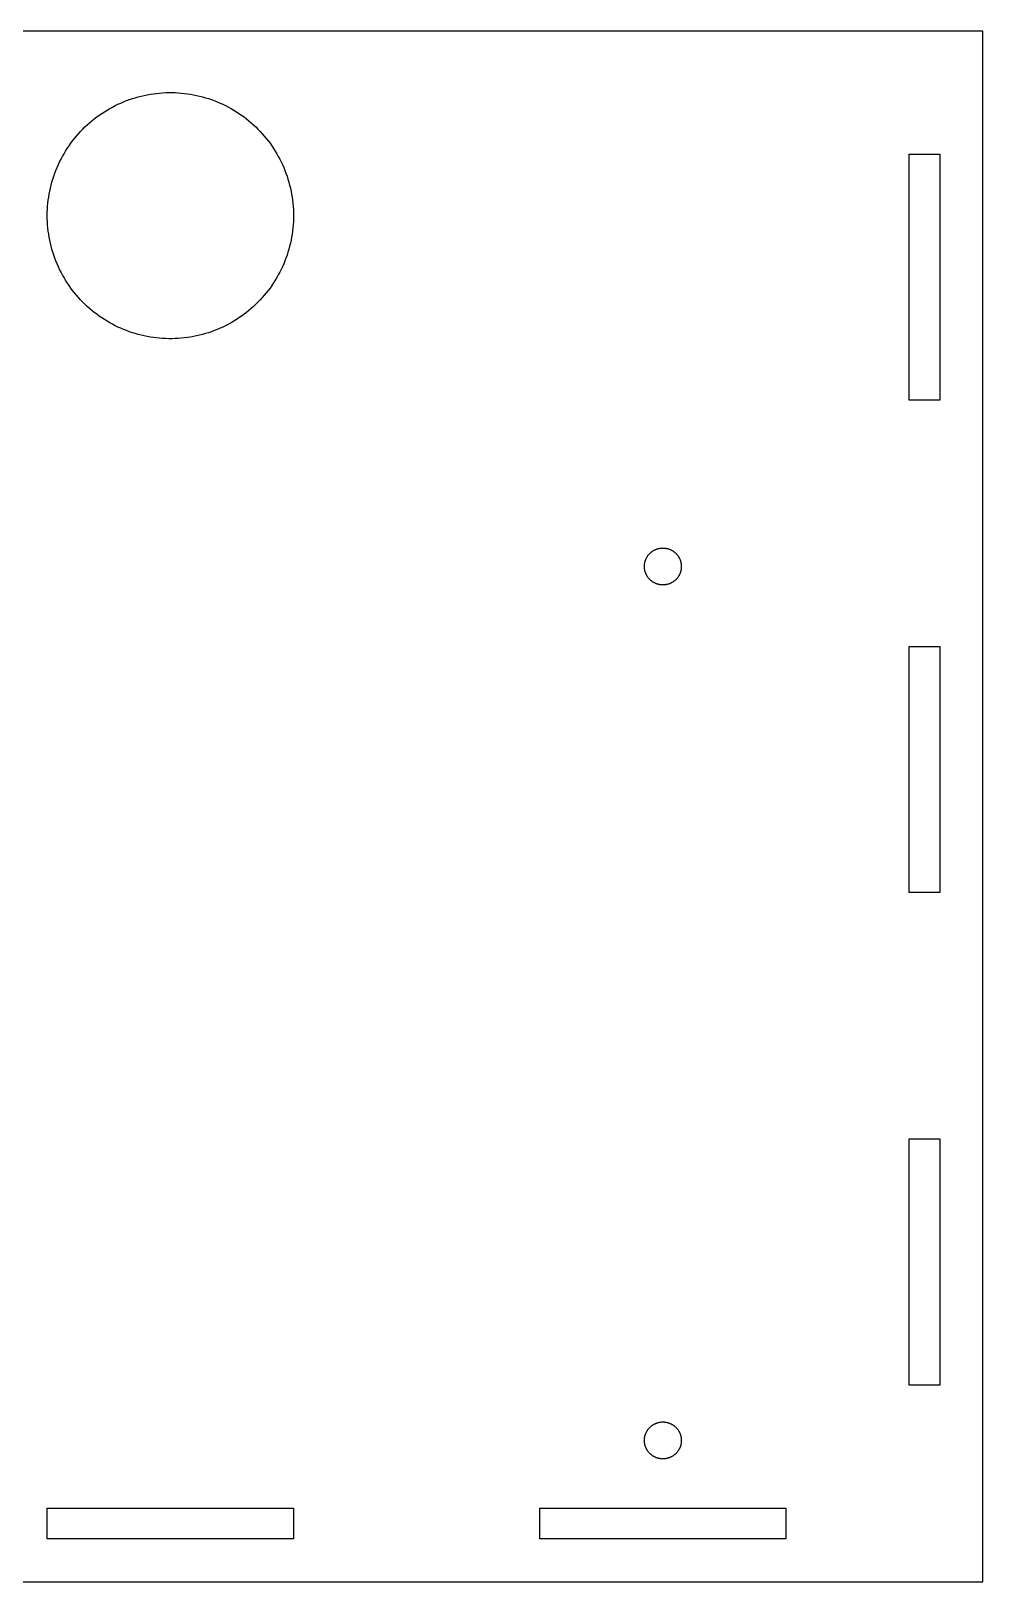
# Model space of a CAD drawing. Header units: metres. Extents: x -136 to 200, y -122 to 130.
# Drawn here: x -81.3 to -4, y 4 to 130 of the extents above; entities that cross this region are included whole.
import ezdxf

# ---------------------------------------------------------------- set-up
doc = ezdxf.new("R2010")
doc.units = ezdxf.units.M

msp = doc.modelspace()

# ---------------------------------------------------------------- linework, layer by layer
for p, q in [((-4, 130), (-136, 130)), ((-4, 4), (-4, 130)), ((-72.365, 124.716), (-72.1201, 124.773)), ((-72.1201, 124.773), (-71.8738, 124.823)), ((-71.8738, 124.823), (-71.6264, 124.867)), ((-71.6264, 124.867), (-71.3779, 124.905)), ((-71.3779, 124.905), (-71.1286, 124.936)), ((-71.1286, 124.936), (-70.8785, 124.961)), ((-70.8785, 124.961), (-70.6279, 124.98)), ((-70.6279, 124.98), (-70.3769, 124.993)), ((-70.3769, 124.993), (-70.1257, 124.999)), ((-70.1257, 124.999), (-69.8743, 124.999)), ((-69.8743, 124.999), (-69.6231, 124.993)), ((-69.6231, 124.993), (-69.3721, 124.98)), ((-69.3721, 124.98), (-69.1215, 124.961)), ((-69.1215, 124.961), (-68.8714, 124.936)), ((-68.8714, 124.936), (-68.6221, 124.905)), ((-68.6221, 124.905), (-68.3736, 124.867)), ((-68.3736, 124.867), (-68.1262, 124.823)), ((-68.1262, 124.823), (-67.8799, 124.773)), ((-67.8799, 124.773), (-67.635, 124.716)), ((-75.3583, 123.443), (-75.1444, 123.575)), ((-75.1444, 123.575), (-74.9273, 123.702)), ((-74.9273, 123.702), (-74.707, 123.823)), ((-74.707, 123.823), (-74.4838, 123.938)), ((-74.4838, 123.938), (-74.2578, 124.048)), ((-74.2578, 124.048), (-74.0291, 124.152)), ((-74.0291, 124.152), (-73.7978, 124.251)), ((-73.7978, 124.251), (-73.5641, 124.343)), ((-73.5641, 124.343), (-73.3282, 124.43)), ((-73.3282, 124.43), (-73.0902, 124.511)), ((-73.0902, 124.511), (-72.8502, 124.585)), ((-72.8502, 124.585), (-72.6084, 124.654)), ((-72.6084, 124.654), (-72.365, 124.716)), ((-67.635, 124.716), (-67.3916, 124.654)), ((-67.3916, 124.654), (-67.1498, 124.585)), ((-67.1498, 124.585), (-66.9098, 124.511)), ((-66.9098, 124.511), (-66.6718, 124.43)), ((-66.6718, 124.43), (-66.4359, 124.343)), ((-66.4359, 124.343), (-66.2022, 124.251)), ((-66.2022, 124.251), (-65.9709, 124.152)), ((-65.9709, 124.152), (-65.7422, 124.048)), ((-65.7422, 124.048), (-65.5162, 123.938)), ((-65.5162, 123.938), (-65.293, 123.823)), ((-65.293, 123.823), (-65.0727, 123.702)), ((-65.0727, 123.702), (-64.8556, 123.575)), ((-64.8556, 123.575), (-64.6417, 123.443)), ((-76.9365, 122.203), (-76.7533, 122.375)), ((-76.7533, 122.375), (-76.5659, 122.543)), ((-76.5659, 122.543), (-76.3742, 122.705)), ((-76.3742, 122.705), (-76.1786, 122.863)), ((-76.1786, 122.863), (-75.979, 123.016)), ((-75.979, 123.016), (-75.7757, 123.163)), ((-75.7757, 123.163), (-75.5688, 123.306)), ((-75.5688, 123.306), (-75.3583, 123.443)), ((-64.6417, 123.443), (-64.4312, 123.306)), ((-64.4312, 123.306), (-64.2243, 123.163)), ((-64.2243, 123.163), (-64.021, 123.016)), ((-64.021, 123.016), (-63.8214, 122.863)), ((-63.8214, 122.863), (-63.6258, 122.705)), ((-63.6258, 122.705), (-63.4341, 122.543)), ((-63.4341, 122.543), (-63.2467, 122.375)), ((-63.2467, 122.375), (-63.0635, 122.203)), ((-78.0902, 120.878), (-77.9399, 121.079)), ((-77.9399, 121.079), (-77.7846, 121.277)), ((-77.7846, 121.277), (-77.6244, 121.471)), ((-77.6244, 121.471), (-77.4594, 121.66)), ((-77.4594, 121.66), (-77.2897, 121.845)), ((-77.2897, 121.845), (-77.1154, 122.026)), ((-77.1154, 122.026), (-76.9365, 122.203)), ((-63.0635, 122.203), (-62.8846, 122.026)), ((-62.8846, 122.026), (-62.7103, 121.845)), ((-62.7103, 121.845), (-62.5406, 121.66)), ((-62.5406, 121.66), (-62.3756, 121.471)), ((-62.3756, 121.471), (-62.2154, 121.277)), ((-62.2154, 121.277), (-62.0601, 121.079)), ((-62.0601, 121.079), (-61.9098, 120.878)), ((-78.8814, 119.596), (-78.7631, 119.818)), ((-78.7631, 119.818), (-78.6392, 120.036)), ((-78.6392, 120.036), (-78.5099, 120.252)), ((-78.5099, 120.252), (-78.3753, 120.464)), ((-78.3753, 120.464), (-78.2353, 120.673)), ((-78.2353, 120.673), (-78.0902, 120.878)), ((-61.9098, 120.878), (-61.7647, 120.673)), ((-61.7647, 120.673), (-61.6247, 120.464)), ((-61.6247, 120.464), (-61.4901, 120.252)), ((-61.4901, 120.252), (-61.3608, 120.036)), ((-61.3608, 120.036), (-61.2369, 119.818)), ((-61.2369, 119.818), (-61.1186, 119.596)), ((-10, 100), (-10, 120)), ((-10, 120), (-7.5, 120)), ((-7.5, 120), (-7.5, 100)), ((-79.471, 118.209), (-79.3873, 118.446)), ((-79.3873, 118.446), (-79.2978, 118.681)), ((-79.2978, 118.681), (-79.2023, 118.914)), ((-79.2023, 118.914), (-79.1011, 119.144)), ((-79.1011, 119.144), (-78.994, 119.371)), ((-78.994, 119.371), (-78.8814, 119.596)), ((-61.1186, 119.596), (-61.006, 119.371)), ((-61.006, 119.371), (-60.8989, 119.144)), ((-60.8989, 119.144), (-60.7977, 118.914)), ((-60.7977, 118.914), (-60.7022, 118.681)), ((-60.7022, 118.681), (-60.6127, 118.446)), ((-60.6127, 118.446), (-60.529, 118.209)), ((-79.7985, 116.997), (-79.7453, 117.243)), ((-79.7453, 117.243), (-79.6858, 117.487)), ((-79.6858, 117.487), (-79.6203, 117.73)), ((-79.6203, 117.73), (-79.5486, 117.97)), ((-79.5486, 117.97), (-79.471, 118.209)), ((-60.529, 118.209), (-60.4514, 117.97)), ((-60.4514, 117.97), (-60.3797, 117.73)), ((-60.3797, 117.73), (-60.3142, 117.487)), ((-60.3142, 117.487), (-60.2547, 117.243)), ((-60.2547, 117.243), (-60.2015, 116.997)), ((-79.9716, 115.753), (-79.9495, 116.004)), ((-79.9495, 116.004), (-79.9211, 116.253)), ((-79.9211, 116.253), (-79.8865, 116.502)), ((-79.8865, 116.502), (-79.8456, 116.75)), ((-79.8456, 116.75), (-79.7985, 116.997)), ((-60.2015, 116.997), (-60.1544, 116.75)), ((-60.1544, 116.75), (-60.1135, 116.502)), ((-60.1135, 116.502), (-60.0789, 116.253)), ((-60.0789, 116.253), (-60.0505, 116.004)), ((-60.0505, 116.004), (-60.0284, 115.753)), ((-80, 115), (-79.9968, 115.251)), ((-79.9968, 114.749), (-80, 115)), ((-79.9968, 115.251), (-79.9874, 115.502)), ((-79.9874, 114.498), (-79.9968, 114.749)), ((-79.9874, 115.502), (-79.9716, 115.753)), ((-60.0284, 115.753), (-60.0126, 115.502)), ((-60.0126, 115.502), (-60.0032, 115.251)), ((-60.0032, 114.749), (-60.0126, 114.498)), ((-60.0032, 115.251), (-60, 115)), ((-60, 115), (-60.0032, 114.749)), ((-79.9716, 114.247), (-79.9874, 114.498)), ((-79.9495, 113.996), (-79.9716, 114.247)), ((-79.9211, 113.747), (-79.9495, 113.996)), ((-79.8865, 113.498), (-79.9211, 113.747)), ((-79.8456, 113.25), (-79.8865, 113.498)), ((-60.1135, 113.498), (-60.1544, 113.25)), ((-60.0789, 113.747), (-60.1135, 113.498)), ((-60.0505, 113.996), (-60.0789, 113.747)), ((-60.0284, 114.247), (-60.0505, 113.996)), ((-60.0126, 114.498), (-60.0284, 114.247)), ((-79.7985, 113.003), (-79.8456, 113.25)), ((-79.7453, 112.757), (-79.7985, 113.003)), ((-79.6858, 112.513), (-79.7453, 112.757)), ((-79.6203, 112.27), (-79.6858, 112.513)), ((-79.5486, 112.03), (-79.6203, 112.27)), ((-60.3797, 112.27), (-60.4514, 112.03)), ((-60.3142, 112.513), (-60.3797, 112.27)), ((-60.2547, 112.757), (-60.3142, 112.513)), ((-60.2015, 113.003), (-60.2547, 112.757)), ((-60.1544, 113.25), (-60.2015, 113.003)), ((-79.471, 111.791), (-79.5486, 112.03)), ((-79.3873, 111.554), (-79.471, 111.791)), ((-79.2978, 111.319), (-79.3873, 111.554)), ((-79.2023, 111.086), (-79.2978, 111.319)), ((-79.1011, 110.856), (-79.2023, 111.086)), ((-60.7977, 111.086), (-60.8989, 110.856)), ((-60.7022, 111.319), (-60.7977, 111.086)), ((-60.6127, 111.554), (-60.7022, 111.319)), ((-60.529, 111.791), (-60.6127, 111.554)), ((-60.4514, 112.03), (-60.529, 111.791)), ((-78.994, 110.629), (-79.1011, 110.856)), ((-78.8814, 110.404), (-78.994, 110.629)), ((-78.7631, 110.182), (-78.8814, 110.404)), ((-78.6392, 109.964), (-78.7631, 110.182)), ((-78.5099, 109.748), (-78.6392, 109.964)), ((-78.3753, 109.536), (-78.5099, 109.748)), ((-61.4901, 109.748), (-61.6247, 109.536)), ((-61.3608, 109.964), (-61.4901, 109.748)), ((-61.2369, 110.182), (-61.3608, 109.964)), ((-61.1186, 110.404), (-61.2369, 110.182)), ((-61.006, 110.629), (-61.1186, 110.404)), ((-60.8989, 110.856), (-61.006, 110.629)), ((-78.2353, 109.327), (-78.3753, 109.536)), ((-78.0902, 109.122), (-78.2353, 109.327)), ((-77.9399, 108.921), (-78.0902, 109.122)), ((-77.7846, 108.723), (-77.9399, 108.921)), ((-77.6244, 108.529), (-77.7846, 108.723)), ((-77.4594, 108.34), (-77.6244, 108.529)), ((-62.3756, 108.529), (-62.5406, 108.34)), ((-62.2154, 108.723), (-62.3756, 108.529)), ((-62.0601, 108.921), (-62.2154, 108.723)), ((-61.9098, 109.122), (-62.0601, 108.921)), ((-61.7647, 109.327), (-61.9098, 109.122)), ((-61.6247, 109.536), (-61.7647, 109.327)), ((-77.2897, 108.155), (-77.4594, 108.34)), ((-77.1154, 107.973), (-77.2897, 108.155)), ((-76.9365, 107.797), (-77.1154, 107.973)), ((-76.7533, 107.625), (-76.9365, 107.797)), ((-76.5659, 107.457), (-76.7533, 107.625)), ((-76.3742, 107.295), (-76.5659, 107.457)), ((-76.1786, 107.137), (-76.3742, 107.295)), ((-75.979, 106.984), (-76.1786, 107.137)), ((-63.8214, 107.137), (-64.021, 106.984)), ((-63.6258, 107.295), (-63.8214, 107.137)), ((-63.4341, 107.457), (-63.6258, 107.295)), ((-63.2467, 107.625), (-63.4341, 107.457)), ((-63.0635, 107.797), (-63.2467, 107.625)), ((-62.8846, 107.973), (-63.0635, 107.797)), ((-62.7103, 108.155), (-62.8846, 107.973)), ((-62.5406, 108.34), (-62.7103, 108.155)), ((-75.7757, 106.837), (-75.979, 106.984)), ((-75.5688, 106.694), (-75.7757, 106.837)), ((-75.3583, 106.557), (-75.5688, 106.694)), ((-75.1444, 106.425), (-75.3583, 106.557)), ((-74.9273, 106.298), (-75.1444, 106.425)), ((-74.707, 106.177), (-74.9273, 106.298)), ((-74.4838, 106.062), (-74.707, 106.177)), ((-74.2578, 105.952), (-74.4838, 106.062)), ((-74.0291, 105.848), (-74.2578, 105.952)), ((-73.7978, 105.749), (-74.0291, 105.848)), ((-65.9709, 105.848), (-66.2022, 105.749)), ((-65.7422, 105.952), (-65.9709, 105.848)), ((-65.5162, 106.062), (-65.7422, 105.952)), ((-65.293, 106.177), (-65.5162, 106.062)), ((-65.0727, 106.298), (-65.293, 106.177)), ((-64.8556, 106.425), (-65.0727, 106.298)), ((-64.6417, 106.557), (-64.8556, 106.425)), ((-64.4312, 106.694), (-64.6417, 106.557)), ((-64.2243, 106.837), (-64.4312, 106.694)), ((-64.021, 106.984), (-64.2243, 106.837)), ((-73.5641, 105.657), (-73.7978, 105.749)), ((-73.3282, 105.57), (-73.5641, 105.657)), ((-73.0902, 105.489), (-73.3282, 105.57)), ((-72.8502, 105.415), (-73.0902, 105.489)), ((-72.6084, 105.346), (-72.8502, 105.415)), ((-72.365, 105.284), (-72.6084, 105.346)), ((-72.1201, 105.227), (-72.365, 105.284)), ((-71.8738, 105.177), (-72.1201, 105.227)), ((-71.6264, 105.133), (-71.8738, 105.177)), ((-71.3779, 105.095), (-71.6264, 105.133)), ((-71.1286, 105.064), (-71.3779, 105.095)), ((-70.8785, 105.039), (-71.1286, 105.064)), ((-70.6279, 105.02), (-70.8785, 105.039)), ((-70.3769, 105.007), (-70.6279, 105.02)), ((-70.1257, 105.001), (-70.3769, 105.007)), ((-69.8743, 105.001), (-70.1257, 105.001)), ((-69.6231, 105.007), (-69.8743, 105.001)), ((-69.3721, 105.02), (-69.6231, 105.007)), ((-69.1215, 105.039), (-69.3721, 105.02)), ((-68.8714, 105.064), (-69.1215, 105.039)), ((-68.6221, 105.095), (-68.8714, 105.064)), ((-68.3736, 105.133), (-68.6221, 105.095)), ((-68.1262, 105.177), (-68.3736, 105.133)), ((-67.8799, 105.227), (-68.1262, 105.177)), ((-67.635, 105.284), (-67.8799, 105.227)), ((-67.3916, 105.346), (-67.635, 105.284)), ((-67.1498, 105.415), (-67.3916, 105.346)), ((-66.9098, 105.489), (-67.1498, 105.415)), ((-66.6718, 105.57), (-66.9098, 105.489)), ((-66.4359, 105.657), (-66.6718, 105.57)), ((-66.2022, 105.749), (-66.4359, 105.657)), ((-7.5, 100), (-10, 100)), ((-31.4431, 86.9094), (-31.4323, 86.9456)), ((-31.4323, 86.9456), (-31.4207, 86.9814)), ((-31.4207, 86.9814), (-31.4081, 87.017)), ((-31.4081, 87.017), (-31.3947, 87.0522)), ((-31.3947, 87.0522), (-31.3804, 87.0871)), ((-31.3804, 87.0871), (-31.3652, 87.1216)), ((-31.3652, 87.1216), (-31.3491, 87.1557)), ((-31.3491, 87.1557), (-31.3322, 87.1894)), ((-31.3322, 87.1894), (-31.3145, 87.2226)), ((-31.3145, 87.2226), (-31.2959, 87.2554)), ((-31.2959, 87.2554), (-31.2765, 87.2878)), ((-31.2765, 87.2878), (-31.2563, 87.3196)), ((-31.2563, 87.3196), (-31.2353, 87.3509)), ((-31.2353, 87.3509), (-31.2135, 87.3817)), ((-31.2135, 87.3817), (-31.191, 87.4119)), ((-31.191, 87.4119), (-31.1677, 87.4415)), ((-31.1677, 87.4415), (-31.1437, 87.4706)), ((-31.1437, 87.4706), (-31.1189, 87.499)), ((-31.1189, 87.499), (-31.0935, 87.5268)), ((-31.0935, 87.5268), (-31.0673, 87.554)), ((-31.0673, 87.554), (-31.0405, 87.5805)), ((-31.0405, 87.5805), (-31.013, 87.6063)), ((-31.013, 87.6063), (-30.9849, 87.6314)), ((-30.9849, 87.6314), (-30.9561, 87.6558)), ((-30.9561, 87.6558), (-30.9268, 87.6794)), ((-30.9268, 87.6794), (-30.8969, 87.7023)), ((-30.8969, 87.7023), (-30.8664, 87.7245)), ((-30.8664, 87.7245), (-30.8353, 87.7459)), ((-30.8353, 87.7459), (-30.8037, 87.7665)), ((-30.8037, 87.7665), (-30.7717, 87.7863)), ((-30.7717, 87.7863), (-30.7391, 87.8053)), ((-30.7391, 87.8053), (-30.7061, 87.8234)), ((-30.7061, 87.8234), (-30.6726, 87.8408)), ((-30.6726, 87.8408), (-30.6387, 87.8572)), ((-30.6387, 87.8572), (-30.6044, 87.8728)), ((-30.6044, 87.8728), (-30.5697, 87.8876)), ((-30.5697, 87.8876), (-30.5346, 87.9015)), ((-30.5346, 87.9015), (-30.4992, 87.9145)), ((-30.4992, 87.9145), (-30.4635, 87.9266)), ((-30.4635, 87.9266), (-30.4275, 87.9378)), ((-30.4275, 87.9378), (-30.3913, 87.9481)), ((-30.3913, 87.9481), (-30.3548, 87.9574)), ((-30.3548, 87.9574), (-30.318, 87.9659)), ((-30.318, 87.9659), (-30.2811, 87.9734)), ((-30.2811, 87.9734), (-30.244, 87.98)), ((-30.244, 87.98), (-30.2067, 87.9857)), ((-30.2067, 87.9857), (-30.1693, 87.9904)), ((-30.1693, 87.9904), (-30.1318, 87.9942)), ((-30.1318, 87.9942), (-30.0942, 87.997)), ((-30.0942, 87.997), (-30.0565, 87.9989)), ((-30.0565, 87.9989), (-30.0189, 87.9999)), ((-30.0189, 87.9999), (-29.9812, 87.9999)), ((-29.9812, 87.9999), (-29.9435, 87.9989)), ((-29.9435, 87.9989), (-29.9058, 87.997)), ((-29.9058, 87.997), (-29.8682, 87.9942)), ((-29.8682, 87.9942), (-29.8307, 87.9904)), ((-29.8307, 87.9904), (-29.7933, 87.9857)), ((-29.7933, 87.9857), (-29.7561, 87.98)), ((-29.7561, 87.98), (-29.7189, 87.9734)), ((-29.7189, 87.9734), (-29.682, 87.9659)), ((-29.682, 87.9659), (-29.6453, 87.9574)), ((-29.6453, 87.9574), (-29.6087, 87.9481)), ((-29.6087, 87.9481), (-29.5725, 87.9378)), ((-29.5725, 87.9378), (-29.5365, 87.9266)), ((-29.5365, 87.9266), (-29.5008, 87.9145)), ((-29.5008, 87.9145), (-29.4654, 87.9015)), ((-29.4654, 87.9015), (-29.4303, 87.8876)), ((-29.4303, 87.8876), (-29.3956, 87.8728)), ((-29.3956, 87.8728), (-29.3613, 87.8572)), ((-29.3613, 87.8572), (-29.3274, 87.8408)), ((-29.3274, 87.8408), (-29.2939, 87.8234)), ((-29.2939, 87.8234), (-29.2609, 87.8053)), ((-29.2609, 87.8053), (-29.2283, 87.7863)), ((-29.2283, 87.7863), (-29.1963, 87.7665)), ((-29.1963, 87.7665), (-29.1647, 87.7459)), ((-29.1647, 87.7459), (-29.1337, 87.7245)), ((-29.1337, 87.7245), (-29.1031, 87.7023)), ((-29.1031, 87.7023), (-29.0732, 87.6794)), ((-29.0732, 87.6794), (-29.0439, 87.6558)), ((-29.0439, 87.6558), (-29.0151, 87.6314)), ((-29.0151, 87.6314), (-28.987, 87.6063)), ((-28.987, 87.6063), (-28.9595, 87.5805)), ((-28.9595, 87.5805), (-28.9327, 87.554)), ((-28.9327, 87.554), (-28.9066, 87.5268)), ((-28.9066, 87.5268), (-28.8811, 87.499)), ((-28.8811, 87.499), (-28.8563, 87.4706)), ((-28.8563, 87.4706), (-28.8323, 87.4415)), ((-28.8323, 87.4415), (-28.809, 87.4119)), ((-28.809, 87.4119), (-28.7865, 87.3817)), ((-28.7865, 87.3817), (-28.7647, 87.3509)), ((-28.7647, 87.3509), (-28.7437, 87.3196)), ((-28.7437, 87.3196), (-28.7235, 87.2878)), ((-28.7235, 87.2878), (-28.7041, 87.2554)), ((-28.7041, 87.2554), (-28.6855, 87.2226)), ((-28.6855, 87.2226), (-28.6678, 87.1894)), ((-28.6678, 87.1894), (-28.6509, 87.1557)), ((-28.6509, 87.1557), (-28.6348, 87.1216)), ((-28.6348, 87.1216), (-28.6197, 87.0871)), ((-28.6197, 87.0871), (-28.6053, 87.0522)), ((-28.6053, 87.0522), (-28.5919, 87.017)), ((-28.5919, 87.017), (-28.5794, 86.9814)), ((-28.5794, 86.9814), (-28.5677, 86.9456)), ((-28.5677, 86.9456), (-28.557, 86.9094)), ((-31.5, 86.5), (-31.4995, 86.5377)), ((-31.4995, 86.4623), (-31.5, 86.5)), ((-31.4995, 86.5377), (-31.4981, 86.5754)), ((-31.4981, 86.4246), (-31.4995, 86.4623)), ((-31.4981, 86.5754), (-31.4957, 86.613)), ((-31.4957, 86.387), (-31.4981, 86.4246)), ((-31.4957, 86.613), (-31.4924, 86.6505)), ((-31.4924, 86.3495), (-31.4957, 86.387)), ((-31.4924, 86.6505), (-31.4882, 86.688)), ((-31.4882, 86.312), (-31.4924, 86.3495)), ((-31.4882, 86.688), (-31.483, 86.7253)), ((-31.483, 86.2747), (-31.4882, 86.312)), ((-31.483, 86.7253), (-31.4769, 86.7625)), ((-31.4769, 86.2375), (-31.483, 86.2747)), ((-31.4769, 86.7625), (-31.4698, 86.7996)), ((-31.4698, 86.2004), (-31.4769, 86.2375)), ((-31.4698, 86.7996), (-31.4618, 86.8364)), ((-31.4618, 86.1636), (-31.4698, 86.2004)), ((-31.4618, 86.8364), (-31.4529, 86.873)), ((-31.4529, 86.127), (-31.4618, 86.1636)), ((-31.4529, 86.873), (-31.4431, 86.9094)), ((-31.4431, 86.0906), (-31.4529, 86.127)), ((-31.4323, 86.0544), (-31.4431, 86.0906)), ((-31.4207, 86.0186), (-31.4323, 86.0544)), ((-31.4081, 85.983), (-31.4207, 86.0186)), ((-31.3947, 85.9478), (-31.4081, 85.983)), ((-31.3804, 85.9129), (-31.3947, 85.9478)), ((-31.3652, 85.8784), (-31.3804, 85.9129)), ((-31.3491, 85.8443), (-31.3652, 85.8784)), ((-31.3322, 85.8106), (-31.3491, 85.8443)), ((-31.3145, 85.7774), (-31.3322, 85.8106)), ((-31.2959, 85.7446), (-31.3145, 85.7774)), ((-31.2765, 85.7122), (-31.2959, 85.7446)), ((-31.2563, 85.6804), (-31.2765, 85.7122)), ((-31.2353, 85.6491), (-31.2563, 85.6804)), ((-28.7437, 85.6804), (-28.7647, 85.6491)), ((-28.7235, 85.7122), (-28.7437, 85.6804)), ((-28.7041, 85.7446), (-28.7235, 85.7122)), ((-28.6855, 85.7774), (-28.7041, 85.7446)), ((-28.6678, 85.8106), (-28.6855, 85.7774)), ((-28.6509, 85.8443), (-28.6678, 85.8106)), ((-28.6348, 85.8784), (-28.6509, 85.8443)), ((-28.6197, 85.9129), (-28.6348, 85.8784)), ((-28.6053, 85.9478), (-28.6197, 85.9129)), ((-28.5919, 85.983), (-28.6053, 85.9478)), ((-28.5794, 86.0186), (-28.5919, 85.983)), ((-28.5677, 86.0544), (-28.5794, 86.0186)), ((-28.557, 86.0906), (-28.5677, 86.0544)), ((-28.557, 86.9094), (-28.5471, 86.873)), ((-28.5471, 86.127), (-28.557, 86.0906)), ((-28.5471, 86.873), (-28.5382, 86.8364)), ((-28.5382, 86.1636), (-28.5471, 86.127)), ((-28.5382, 86.8364), (-28.5302, 86.7996)), ((-28.5302, 86.2004), (-28.5382, 86.1636)), ((-28.5302, 86.7996), (-28.5232, 86.7625)), ((-28.5232, 86.2375), (-28.5302, 86.2004)), ((-28.5232, 86.7625), (-28.517, 86.7253)), ((-28.517, 86.2747), (-28.5232, 86.2375)), ((-28.517, 86.7253), (-28.5118, 86.688)), ((-28.5118, 86.312), (-28.517, 86.2747)), ((-28.5118, 86.688), (-28.5076, 86.6505)), ((-28.5076, 86.3495), (-28.5118, 86.312)), ((-28.5076, 86.6505), (-28.5043, 86.613)), ((-28.5043, 86.387), (-28.5076, 86.3495)), ((-28.5043, 86.613), (-28.5019, 86.5754)), ((-28.5019, 86.4246), (-28.5043, 86.387)), ((-28.5019, 86.5754), (-28.5005, 86.5377)), ((-28.5005, 86.4623), (-28.5019, 86.4246)), ((-28.5005, 86.5377), (-28.5, 86.5)), ((-28.5, 86.5), (-28.5005, 86.4623)), ((-31.2135, 85.6183), (-31.2353, 85.6491)), ((-31.191, 85.5881), (-31.2135, 85.6183)), ((-31.1677, 85.5585), (-31.191, 85.5881)), ((-31.1437, 85.5294), (-31.1677, 85.5585)), ((-31.1189, 85.501), (-31.1437, 85.5294)), ((-31.0935, 85.4732), (-31.1189, 85.501)), ((-31.0673, 85.446), (-31.0935, 85.4732)), ((-31.0405, 85.4195), (-31.0673, 85.446)), ((-31.013, 85.3937), (-31.0405, 85.4195)), ((-30.9849, 85.3686), (-31.013, 85.3937)), ((-30.9561, 85.3442), (-30.9849, 85.3686)), ((-30.9268, 85.3206), (-30.9561, 85.3442)), ((-30.8969, 85.2976), (-30.9268, 85.3206)), ((-30.8664, 85.2755), (-30.8969, 85.2976)), ((-30.8353, 85.2541), (-30.8664, 85.2755)), ((-30.8037, 85.2335), (-30.8353, 85.2541)), ((-30.7717, 85.2137), (-30.8037, 85.2335)), ((-30.7391, 85.1947), (-30.7717, 85.2137)), ((-30.7061, 85.1766), (-30.7391, 85.1947)), ((-30.6726, 85.1592), (-30.7061, 85.1766)), ((-30.6387, 85.1427), (-30.6726, 85.1592)), ((-30.6044, 85.1271), (-30.6387, 85.1427)), ((-30.5697, 85.1124), (-30.6044, 85.1271)), ((-30.5346, 85.0985), (-30.5697, 85.1124)), ((-30.4992, 85.0855), (-30.5346, 85.0985)), ((-30.4635, 85.0734), (-30.4992, 85.0855)), ((-30.4275, 85.0622), (-30.4635, 85.0734)), ((-30.3913, 85.0519), (-30.4275, 85.0622)), ((-30.3548, 85.0425), (-30.3913, 85.0519)), ((-30.318, 85.0341), (-30.3548, 85.0425)), ((-30.2811, 85.0266), (-30.318, 85.0341)), ((-30.244, 85.02), (-30.2811, 85.0266)), ((-30.2067, 85.0143), (-30.244, 85.02)), ((-30.1693, 85.0096), (-30.2067, 85.0143)), ((-30.1318, 85.0058), (-30.1693, 85.0096)), ((-30.0942, 85.0029), (-30.1318, 85.0058)), ((-30.0565, 85.0011), (-30.0942, 85.0029)), ((-30.0189, 85.0001), (-30.0565, 85.0011)), ((-29.9812, 85.0001), (-30.0189, 85.0001)), ((-29.9435, 85.0011), (-29.9812, 85.0001)), ((-29.9058, 85.0029), (-29.9435, 85.0011)), ((-29.8682, 85.0058), (-29.9058, 85.0029)), ((-29.8307, 85.0096), (-29.8682, 85.0058)), ((-29.7933, 85.0143), (-29.8307, 85.0096)), ((-29.7561, 85.02), (-29.7933, 85.0143)), ((-29.7189, 85.0266), (-29.7561, 85.02)), ((-29.682, 85.0341), (-29.7189, 85.0266)), ((-29.6453, 85.0425), (-29.682, 85.0341)), ((-29.6087, 85.0519), (-29.6453, 85.0425)), ((-29.5725, 85.0622), (-29.6087, 85.0519)), ((-29.5365, 85.0734), (-29.5725, 85.0622)), ((-29.5008, 85.0855), (-29.5365, 85.0734)), ((-29.4654, 85.0985), (-29.5008, 85.0855)), ((-29.4303, 85.1124), (-29.4654, 85.0985)), ((-29.3956, 85.1271), (-29.4303, 85.1124)), ((-29.3613, 85.1427), (-29.3956, 85.1271)), ((-29.3274, 85.1592), (-29.3613, 85.1427)), ((-29.2939, 85.1766), (-29.3274, 85.1592)), ((-29.2609, 85.1947), (-29.2939, 85.1766)), ((-29.2283, 85.2137), (-29.2609, 85.1947)), ((-29.1963, 85.2335), (-29.2283, 85.2137)), ((-29.1647, 85.2541), (-29.1963, 85.2335)), ((-29.1337, 85.2755), (-29.1647, 85.2541)), ((-29.1031, 85.2976), (-29.1337, 85.2755)), ((-29.0732, 85.3206), (-29.1031, 85.2976)), ((-29.0439, 85.3442), (-29.0732, 85.3206)), ((-29.0151, 85.3686), (-29.0439, 85.3442)), ((-28.987, 85.3937), (-29.0151, 85.3686)), ((-28.9595, 85.4195), (-28.987, 85.3937)), ((-28.9327, 85.446), (-28.9595, 85.4195)), ((-28.9066, 85.4732), (-28.9327, 85.446)), ((-28.8811, 85.501), (-28.9066, 85.4732)), ((-28.8563, 85.5294), (-28.8811, 85.501)), ((-28.8323, 85.5585), (-28.8563, 85.5294)), ((-28.809, 85.5881), (-28.8323, 85.5585)), ((-28.7865, 85.6183), (-28.809, 85.5881)), ((-28.7647, 85.6491), (-28.7865, 85.6183)), ((-10, 60), (-10, 80)), ((-10, 80), (-7.5, 80)), ((-7.5, 80), (-7.5, 60)), ((-7.5, 60), (-10, 60)), ((-10, 20), (-10, 40)), ((-10, 40), (-7.5, 40)), ((-7.5, 40), (-7.5, 20)), ((-7.5, 20), (-10, 20)), ((-31.2353, 16.3509), (-31.2135, 16.3817)), ((-31.2135, 16.3817), (-31.191, 16.4119)), ((-31.191, 16.4119), (-31.1677, 16.4415)), ((-31.1677, 16.4415), (-31.1437, 16.4706)), ((-31.1437, 16.4706), (-31.1189, 16.499)), ((-31.1189, 16.499), (-31.0935, 16.5268)), ((-31.0935, 16.5268), (-31.0673, 16.554)), ((-31.0673, 16.554), (-31.0405, 16.5805)), ((-31.0405, 16.5805), (-31.013, 16.6063)), ((-31.013, 16.6063), (-30.9849, 16.6314)), ((-30.9849, 16.6314), (-30.9561, 16.6558)), ((-30.9561, 16.6558), (-30.9268, 16.6794)), ((-30.9268, 16.6794), (-30.8969, 16.7024)), ((-30.8969, 16.7024), (-30.8664, 16.7245)), ((-30.8664, 16.7245), (-30.8353, 16.7459)), ((-30.8353, 16.7459), (-30.8037, 16.7665)), ((-30.8037, 16.7665), (-30.7717, 16.7863)), ((-30.7717, 16.7863), (-30.7391, 16.8053)), ((-30.7391, 16.8053), (-30.7061, 16.8234)), ((-30.7061, 16.8234), (-30.6726, 16.8408)), ((-30.6726, 16.8408), (-30.6387, 16.8573)), ((-30.6387, 16.8573), (-30.6044, 16.8729)), ((-30.6044, 16.8729), (-30.5697, 16.8876)), ((-30.5697, 16.8876), (-30.5346, 16.9015)), ((-30.5346, 16.9015), (-30.4992, 16.9145)), ((-30.4992, 16.9145), (-30.4635, 16.9266)), ((-30.4635, 16.9266), (-30.4275, 16.9378)), ((-30.4275, 16.9378), (-30.3913, 16.9481)), ((-30.3913, 16.9481), (-30.3548, 16.9575)), ((-30.3548, 16.9575), (-30.318, 16.9659)), ((-30.318, 16.9659), (-30.2811, 16.9734)), ((-30.2811, 16.9734), (-30.244, 16.98)), ((-30.244, 16.98), (-30.2067, 16.9857)), ((-30.2067, 16.9857), (-30.1693, 16.9904)), ((-30.1693, 16.9904), (-30.1318, 16.9942)), ((-30.1318, 16.9942), (-30.0942, 16.9971)), ((-30.0942, 16.9971), (-30.0565, 16.9989)), ((-30.0565, 16.9989), (-30.0189, 16.9999)), ((-30.0189, 16.9999), (-29.9812, 16.9999)), ((-29.9812, 16.9999), (-29.9435, 16.9989)), ((-29.9435, 16.9989), (-29.9058, 16.9971)), ((-29.9058, 16.9971), (-29.8682, 16.9942)), ((-29.8682, 16.9942), (-29.8307, 16.9904)), ((-29.8307, 16.9904), (-29.7933, 16.9857)), ((-29.7933, 16.9857), (-29.7561, 16.98)), ((-29.7561, 16.98), (-29.7189, 16.9734)), ((-29.7189, 16.9734), (-29.682, 16.9659)), ((-29.682, 16.9659), (-29.6453, 16.9575)), ((-29.6453, 16.9575), (-29.6087, 16.9481)), ((-29.6087, 16.9481), (-29.5725, 16.9378)), ((-29.5725, 16.9378), (-29.5365, 16.9266)), ((-29.5365, 16.9266), (-29.5008, 16.9145)), ((-29.5008, 16.9145), (-29.4654, 16.9015)), ((-29.4654, 16.9015), (-29.4303, 16.8876)), ((-29.4303, 16.8876), (-29.3956, 16.8729)), ((-29.3956, 16.8729), (-29.3613, 16.8573)), ((-29.3613, 16.8573), (-29.3274, 16.8408)), ((-29.3274, 16.8408), (-29.2939, 16.8234)), ((-29.2939, 16.8234), (-29.2609, 16.8053)), ((-29.2609, 16.8053), (-29.2283, 16.7863)), ((-29.2283, 16.7863), (-29.1963, 16.7665)), ((-29.1963, 16.7665), (-29.1647, 16.7459)), ((-29.1647, 16.7459), (-29.1337, 16.7245)), ((-29.1337, 16.7245), (-29.1031, 16.7024)), ((-29.1031, 16.7024), (-29.0732, 16.6794)), ((-29.0732, 16.6794), (-29.0439, 16.6558)), ((-29.0439, 16.6558), (-29.0151, 16.6314)), ((-29.0151, 16.6314), (-28.987, 16.6063)), ((-28.987, 16.6063), (-28.9595, 16.5805)), ((-28.9595, 16.5805), (-28.9327, 16.554)), ((-28.9327, 16.554), (-28.9066, 16.5268)), ((-28.9066, 16.5268), (-28.8811, 16.499)), ((-28.8811, 16.499), (-28.8563, 16.4706)), ((-28.8563, 16.4706), (-28.8323, 16.4415)), ((-28.8323, 16.4415), (-28.809, 16.4119)), ((-28.809, 16.4119), (-28.7865, 16.3817)), ((-28.7865, 16.3817), (-28.7647, 16.3509)), ((-31.5, 15.5), (-31.4995, 15.5377)), ((-31.4995, 15.4623), (-31.5, 15.5)), ((-31.4995, 15.5377), (-31.4981, 15.5754)), ((-31.4981, 15.4246), (-31.4995, 15.4623)), ((-31.4981, 15.5754), (-31.4957, 15.613)), ((-31.4957, 15.387), (-31.4981, 15.4246)), ((-31.4957, 15.613), (-31.4924, 15.6505)), ((-31.4924, 15.3495), (-31.4957, 15.387)), ((-31.4924, 15.6505), (-31.4882, 15.688)), ((-31.4882, 15.312), (-31.4924, 15.3495)), ((-31.4882, 15.688), (-31.483, 15.7253)), ((-31.483, 15.2747), (-31.4882, 15.312)), ((-31.483, 15.7253), (-31.4769, 15.7625)), ((-31.4769, 15.2375), (-31.483, 15.2747)), ((-31.4769, 15.7625), (-31.4698, 15.7996)), ((-31.4698, 15.2004), (-31.4769, 15.2375)), ((-31.4698, 15.7996), (-31.4618, 15.8364)), ((-31.4618, 15.1636), (-31.4698, 15.2004)), ((-31.4618, 15.8364), (-31.4529, 15.873)), ((-31.4529, 15.127), (-31.4618, 15.1636)), ((-31.4529, 15.873), (-31.4431, 15.9094)), ((-31.4431, 15.0906), (-31.4529, 15.127)), ((-31.4431, 15.9094), (-31.4323, 15.9456)), ((-31.4323, 15.9456), (-31.4207, 15.9814)), ((-31.4207, 15.9814), (-31.4081, 16.017)), ((-31.4081, 16.017), (-31.3947, 16.0522)), ((-31.3947, 16.0522), (-31.3804, 16.0871)), ((-31.3804, 16.0871), (-31.3652, 16.1216)), ((-31.3652, 16.1216), (-31.3491, 16.1557)), ((-31.3491, 16.1557), (-31.3322, 16.1894)), ((-31.3322, 16.1894), (-31.3145, 16.2226)), ((-31.3145, 16.2226), (-31.2959, 16.2554)), ((-31.2959, 16.2554), (-31.2765, 16.2878)), ((-31.2765, 16.2878), (-31.2563, 16.3196)), ((-31.2563, 16.3196), (-31.2353, 16.3509)), ((-28.7647, 16.3509), (-28.7437, 16.3196)), ((-28.7437, 16.3196), (-28.7235, 16.2878)), ((-28.7235, 16.2878), (-28.7041, 16.2554)), ((-28.7041, 16.2554), (-28.6855, 16.2226)), ((-28.6855, 16.2226), (-28.6678, 16.1894)), ((-28.6678, 16.1894), (-28.6509, 16.1557)), ((-28.6509, 16.1557), (-28.6348, 16.1216)), ((-28.6348, 16.1216), (-28.6197, 16.0871)), ((-28.6197, 16.0871), (-28.6053, 16.0522)), ((-28.6053, 16.0522), (-28.5919, 16.017)), ((-28.5919, 16.017), (-28.5794, 15.9814)), ((-28.5794, 15.9814), (-28.5677, 15.9456)), ((-28.5677, 15.9456), (-28.557, 15.9094)), ((-28.557, 15.9094), (-28.5471, 15.873)), ((-28.5471, 15.127), (-28.557, 15.0906)), ((-28.5471, 15.873), (-28.5382, 15.8364)), ((-28.5382, 15.1636), (-28.5471, 15.127)), ((-28.5382, 15.8364), (-28.5302, 15.7996)), ((-28.5302, 15.2004), (-28.5382, 15.1636)), ((-28.5302, 15.7996), (-28.5232, 15.7625)), ((-28.5232, 15.2375), (-28.5302, 15.2004)), ((-28.5232, 15.7625), (-28.517, 15.7253)), ((-28.517, 15.2747), (-28.5232, 15.2375)), ((-28.517, 15.7253), (-28.5118, 15.688)), ((-28.5118, 15.312), (-28.517, 15.2747)), ((-28.5118, 15.688), (-28.5076, 15.6505)), ((-28.5076, 15.3495), (-28.5118, 15.312)), ((-28.5076, 15.6505), (-28.5043, 15.613)), ((-28.5043, 15.387), (-28.5076, 15.3495)), ((-28.5043, 15.613), (-28.5019, 15.5754)), ((-28.5019, 15.4246), (-28.5043, 15.387)), ((-28.5019, 15.5754), (-28.5005, 15.5377)), ((-28.5005, 15.4623), (-28.5019, 15.4246)), ((-28.5005, 15.5377), (-28.5, 15.5)), ((-28.5, 15.5), (-28.5005, 15.4623)), ((-31.4323, 15.0544), (-31.4431, 15.0906)), ((-31.4207, 15.0186), (-31.4323, 15.0544)), ((-31.4081, 14.983), (-31.4207, 15.0186)), ((-31.3947, 14.9478), (-31.4081, 14.983)), ((-31.3804, 14.9129), (-31.3947, 14.9478)), ((-31.3652, 14.8784), (-31.3804, 14.9129)), ((-31.3491, 14.8443), (-31.3652, 14.8784)), ((-31.3322, 14.8106), (-31.3491, 14.8443)), ((-31.3145, 14.7774), (-31.3322, 14.8106)), ((-31.2959, 14.7446), (-31.3145, 14.7774)), ((-31.2765, 14.7122), (-31.2959, 14.7446)), ((-31.2563, 14.6804), (-31.2765, 14.7122)), ((-31.2353, 14.6491), (-31.2563, 14.6804)), ((-31.2135, 14.6183), (-31.2353, 14.6491)), ((-31.191, 14.5881), (-31.2135, 14.6183)), ((-31.1677, 14.5585), (-31.191, 14.5881)), ((-31.1437, 14.5294), (-31.1677, 14.5585)), ((-31.1189, 14.501), (-31.1437, 14.5294)), ((-31.0935, 14.4732), (-31.1189, 14.501)), ((-31.0673, 14.446), (-31.0935, 14.4732)), ((-31.0405, 14.4195), (-31.0673, 14.446)), ((-31.013, 14.3937), (-31.0405, 14.4195)), ((-30.9849, 14.3686), (-31.013, 14.3937)), ((-30.9561, 14.3442), (-30.9849, 14.3686)), ((-30.9268, 14.3206), (-30.9561, 14.3442)), ((-30.8969, 14.2977), (-30.9268, 14.3206)), ((-30.8664, 14.2755), (-30.8969, 14.2977)), ((-30.8353, 14.2541), (-30.8664, 14.2755)), ((-30.8037, 14.2335), (-30.8353, 14.2541)), ((-30.7717, 14.2137), (-30.8037, 14.2335)), ((-30.7391, 14.1947), (-30.7717, 14.2137)), ((-30.7061, 14.1766), (-30.7391, 14.1947)), ((-30.6726, 14.1592), (-30.7061, 14.1766)), ((-30.6387, 14.1428), (-30.6726, 14.1592)), ((-30.6044, 14.1272), (-30.6387, 14.1428)), ((-30.5697, 14.1124), (-30.6044, 14.1272)), ((-30.5346, 14.0985), (-30.5697, 14.1124)), ((-30.4992, 14.0855), (-30.5346, 14.0985)), ((-30.4635, 14.0734), (-30.4992, 14.0855)), ((-30.4275, 14.0622), (-30.4635, 14.0734)), ((-30.3913, 14.0519), (-30.4275, 14.0622)), ((-30.3548, 14.0426), (-30.3913, 14.0519)), ((-30.318, 14.0341), (-30.3548, 14.0426)), ((-30.2811, 14.0266), (-30.318, 14.0341)), ((-30.244, 14.02), (-30.2811, 14.0266)), ((-30.2067, 14.0143), (-30.244, 14.02)), ((-30.1693, 14.0096), (-30.2067, 14.0143)), ((-30.1318, 14.0058), (-30.1693, 14.0096)), ((-30.0942, 14.003), (-30.1318, 14.0058)), ((-30.0565, 14.0011), (-30.0942, 14.003)), ((-30.0189, 14.0001), (-30.0565, 14.0011)), ((-29.9812, 14.0001), (-30.0189, 14.0001)), ((-29.9435, 14.0011), (-29.9812, 14.0001)), ((-29.9058, 14.003), (-29.9435, 14.0011)), ((-29.8682, 14.0058), (-29.9058, 14.003)), ((-29.8307, 14.0096), (-29.8682, 14.0058)), ((-29.7933, 14.0143), (-29.8307, 14.0096)), ((-29.7561, 14.02), (-29.7933, 14.0143)), ((-29.7189, 14.0266), (-29.7561, 14.02)), ((-29.682, 14.0341), (-29.7189, 14.0266)), ((-29.6453, 14.0426), (-29.682, 14.0341)), ((-29.6087, 14.0519), (-29.6453, 14.0426)), ((-29.5725, 14.0622), (-29.6087, 14.0519)), ((-29.5365, 14.0734), (-29.5725, 14.0622)), ((-29.5008, 14.0855), (-29.5365, 14.0734)), ((-29.4654, 14.0985), (-29.5008, 14.0855)), ((-29.4303, 14.1124), (-29.4654, 14.0985)), ((-29.3956, 14.1272), (-29.4303, 14.1124)), ((-29.3613, 14.1428), (-29.3956, 14.1272)), ((-29.3274, 14.1592), (-29.3613, 14.1428)), ((-29.2939, 14.1766), (-29.3274, 14.1592)), ((-29.2609, 14.1947), (-29.2939, 14.1766)), ((-29.2283, 14.2137), (-29.2609, 14.1947)), ((-29.1963, 14.2335), (-29.2283, 14.2137)), ((-29.1647, 14.2541), (-29.1963, 14.2335)), ((-29.1337, 14.2755), (-29.1647, 14.2541)), ((-29.1031, 14.2977), (-29.1337, 14.2755)), ((-29.0732, 14.3206), (-29.1031, 14.2977)), ((-29.0439, 14.3442), (-29.0732, 14.3206)), ((-29.0151, 14.3686), (-29.0439, 14.3442)), ((-28.987, 14.3937), (-29.0151, 14.3686)), ((-28.9595, 14.4195), (-28.987, 14.3937)), ((-28.9327, 14.446), (-28.9595, 14.4195)), ((-28.9066, 14.4732), (-28.9327, 14.446)), ((-28.8811, 14.501), (-28.9066, 14.4732)), ((-28.8563, 14.5294), (-28.8811, 14.501)), ((-28.8323, 14.5585), (-28.8563, 14.5294)), ((-28.809, 14.5881), (-28.8323, 14.5585)), ((-28.7865, 14.6183), (-28.809, 14.5881)), ((-28.7647, 14.6491), (-28.7865, 14.6183)), ((-28.7437, 14.6804), (-28.7647, 14.6491)), ((-28.7235, 14.7122), (-28.7437, 14.6804)), ((-28.7041, 14.7446), (-28.7235, 14.7122)), ((-28.6855, 14.7774), (-28.7041, 14.7446)), ((-28.6678, 14.8106), (-28.6855, 14.7774)), ((-28.6509, 14.8443), (-28.6678, 14.8106)), ((-28.6348, 14.8784), (-28.6509, 14.8443)), ((-28.6197, 14.9129), (-28.6348, 14.8784)), ((-28.6053, 14.9478), (-28.6197, 14.9129)), ((-28.5919, 14.983), (-28.6053, 14.9478)), ((-28.5794, 15.0186), (-28.5919, 14.983)), ((-28.5677, 15.0544), (-28.5794, 15.0186)), ((-28.557, 15.0906), (-28.5677, 15.0544)), ((-80, 7.5), (-80, 10)), ((-80, 10), (-60, 10)), ((-60, 10), (-60, 7.5)), ((-40, 7.5), (-40, 10)), ((-40, 10), (-20, 10)), ((-20, 10), (-20, 7.5)), ((-60, 7.5), (-80, 7.5)), ((-20, 7.5), (-40, 7.5)), ((-136, 4), (-4, 4))]:
    msp.add_line(p, q)

doc.saveas('drawing.dxf')
